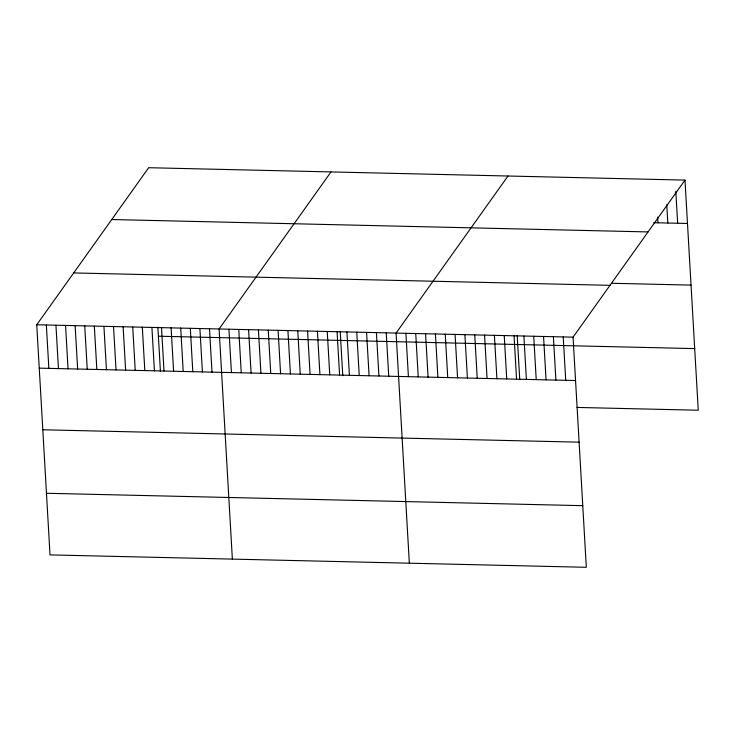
<?xml version="1.0" encoding="UTF-8"?>
<svg xmlns="http://www.w3.org/2000/svg" width="735" height="735" viewBox="0 0 735 735"><rect width="100%" height="100%" fill="white"/><g stroke="black" fill="none" stroke-linecap="round" stroke-linejoin="round"><path stroke-width="1.1" d="M684.983 180.103L573.052 337.163L586.319 567.291L50.017 554.897L36.75 324.769L148.681 167.709L684.983 180.103L698.25 410.231L576.984 407.429M331.026 171.916L219.094 328.977L232.361 559.114M508.004 176.014L396.073 333.074L409.34 563.203M653.617 222.696L687.482 223.477M111.738 219.535L648.04 231.929M612.374 283.287L691.038 285.106M73.684 272.933L609.986 285.327M36.75 324.769L573.052 337.163M158.392 336.207L694.694 348.601M39.249 368.143L575.551 380.537M42.805 429.773L579.106 442.167M46.47 493.268L582.763 505.671M675.805 191.293L677.652 223.256M666.764 204.762L667.821 223.027M657.66 217.091L657.981 222.797M563.221 336.933L565.72 380.317M553.391 336.704L555.89 380.087M543.551 336.483L546.059 379.857M533.72 336.253L536.219 379.637M523.89 336.024L526.389 379.407M517.192 335.445L519.746 379.729M514.059 335.794L516.558 379.177M504.228 335.573L506.727 378.948M494.398 335.344L496.897 378.727M484.558 335.114L487.066 378.497M474.727 334.884L477.226 378.268M464.897 334.664L467.396 378.038M455.066 334.434L457.565 377.818M445.235 334.204L447.734 377.588M435.405 333.975L437.904 377.358M425.565 333.754L428.073 377.128M415.734 333.525L418.233 376.908M405.904 333.295L408.403 376.678M386.242 332.845L388.741 376.228M376.412 332.615L378.911 375.998M366.572 332.385L369.08 375.769M356.741 332.165L359.24 375.539M346.911 331.935L349.41 375.319M340.213 331.356L342.767 375.64M337.08 331.706L339.579 375.089M327.25 331.476L329.749 374.859M317.41 331.255L319.918 374.629M307.579 331.026L310.087 374.409M297.748 330.796L300.248 374.179M287.918 330.566L290.417 373.95M278.087 330.346L280.586 373.72M268.257 330.116L270.756 373.499M258.417 329.886L260.925 373.27M248.586 329.666L251.094 373.04M238.756 329.436L241.255 372.82M228.925 329.207L231.424 372.59M209.493 328.756L211.992 372.14M199.902 328.536L202.401 371.919M190.301 328.315L192.8 371.699M180.709 328.095L183.208 371.469M171.108 327.874L173.607 371.248M161.507 327.645L164.015 371.028M157.869 327.139L160.423 371.423M151.915 327.424L154.414 370.808M142.314 327.204L144.813 370.587M132.723 326.983L135.222 370.366M123.122 326.763L125.621 370.146M113.53 326.542L116.029 369.916M103.929 326.322L106.428 369.696M94.328 326.092L96.836 369.475M84.736 325.871L87.235 369.255M75.135 325.651L77.644 369.034M65.544 325.43L68.043 368.814M55.943 325.21L58.442 368.593M46.351 324.989L48.85 368.364"/></g></svg>
